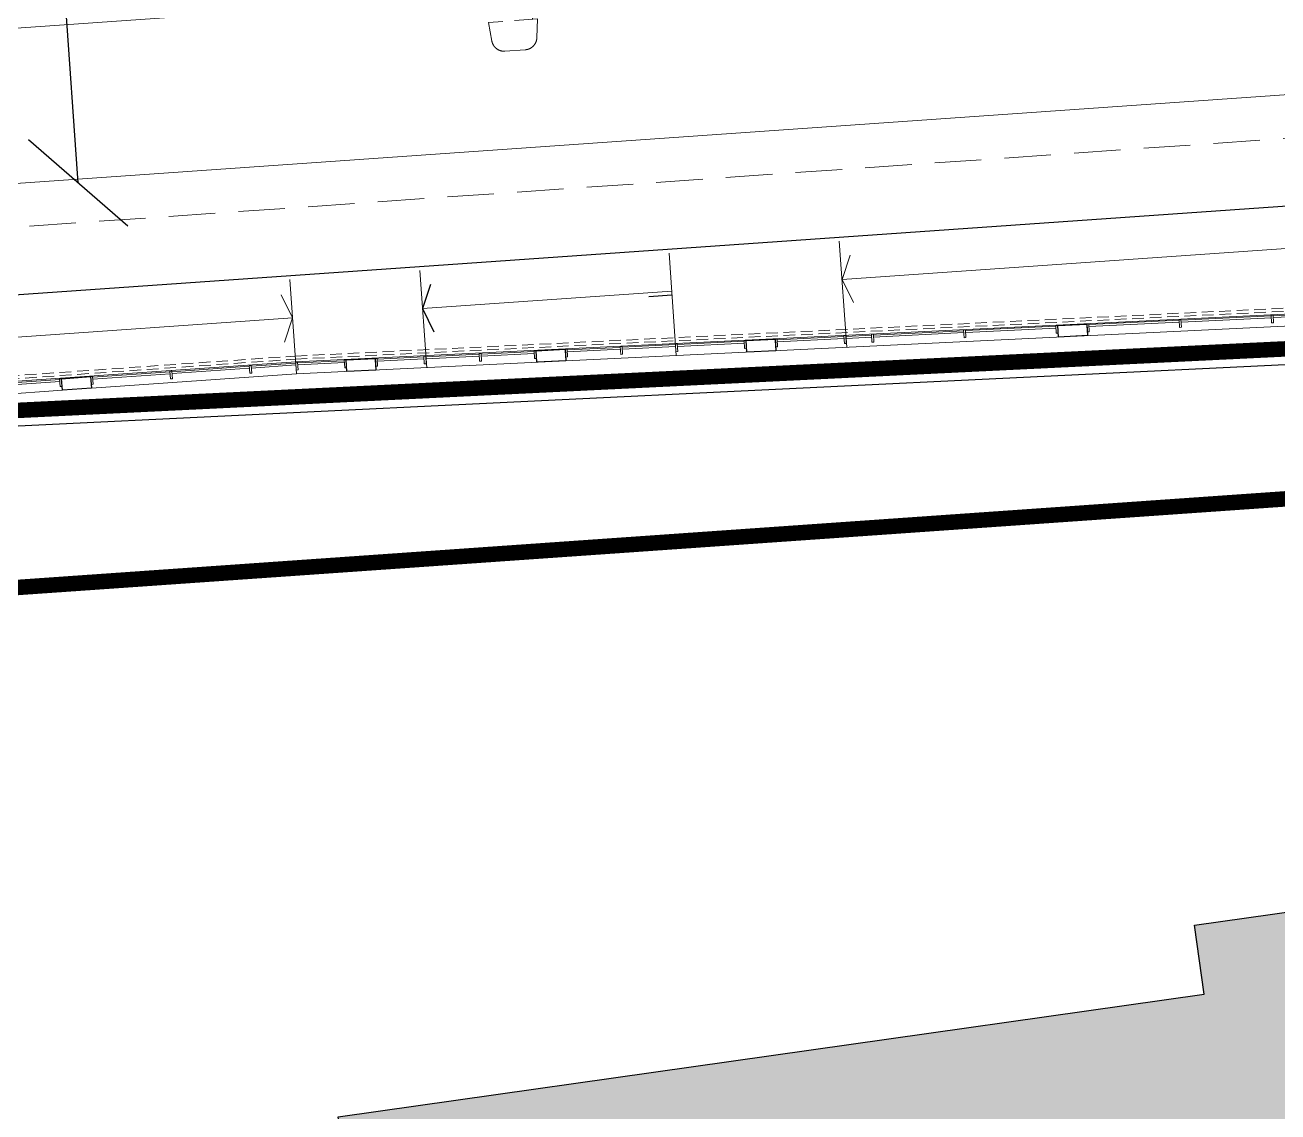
# Model space of a CAD drawing. Header units: millimetres. Extents: x 834681283 to 835686922, y 817551134 to 819407044.
# Drawn here: x 835565128 to 835581280, y 818105933 to 818119951 of the extents above; entities that cross this region are included whole.
import ezdxf
from ezdxf.xclip import XClip

# ---------------------------------------------------------------- set-up
doc = ezdxf.new("R2010")
doc.units = ezdxf.units.MM
doc.header["$LTSCALE"] = 1200
doc.header["$MEASUREMENT"] = 0
doc.header["$XCLIPFRAME"] = 0
for name, pattern in [('P01-MAGP-EVA-GREENERY$0$DOT', [0.25, 0, -0.25]), ('P01-MAGP-EVA-GREENERY$0$HIDDEN', [0.375, 0.25, -0.125]), ('P01-MAGP-EVA-GREENERY$0$HIDDEN2', [0.1875, 0.125, -0.0625]), ('P01-MAGP-P-RF$0$HIDDEN2', [0.1875, 0.125, -0.0625]), ('P01-MAGP-P-RF$0$P01-MBDR-P-B1$0$FDA(cad v 2007)$0$HIDDENX2', [0.75, 0.5, -0.25]), ('SITE BOUNDARY$0$CENTER', [2, 1.25, -0.25, 0.25, -0.25]), ('SITE BOUNDARY$0$PHANTOM', [2.5, 1.25, -0.25, 0.25, -0.25, 0.25, -0.25])]:
    doc.linetypes.add(name, pattern=pattern)
doc.layers.get('Defpoints').update_dxf_attribs({"color": 15})
for name, color, linetype in [('12027_SITE$0$AR-BLINE_AR_BS_', 6, 'Continuous'), ('12027_SITE$0$RLP061', 8, 'Continuous'), ('P01-MAGP-EVA-GREENERY$0$SURFACE CHANNEL', 8, 'Continuous'), ('SITE BOUNDARY$0$XIQU-RLP0830A', 6, 'Continuous')]:
    doc.layers.add(name, color=color, linetype=linetype)
for name, color, linetype, lineweight in [('P01-MAAN-P-EVA$0$DW-TXT', 7, 'Continuous', 13), ('P01-MAGP-EVA-GREENERY$0$AR-HATCH_AR_', 8, 'Continuous', 13), ('P01-MAGP-EVA-GREENERY$0$AR-PLANT_AR_BS_MI_', 7, 'Continuous', 25), ('P01-MAGP-EVA-GREENERY$0$AR-STAIR_AR_BS_MI_', 7, 'Continuous', 18), ('P01-MAGP-EVA-GREENERY$0$AR-WA-STEEL_AR_BS_MI_', 3, 'Continuous', 0), ('P01-MAGP-EVA-GREENERY$0$DR-FLD', 8, 'Continuous', 25), ('P01-MAGP-EVA-GREENERY$0$LI-FIT', 8, 'Continuous', 25), ('P01-MAGP-EVA-GREENERY$0$RLP340', 8, 'P01-MAGP-EVA-GREENERY$0$HIDDEN2', 5), ('P01-MAGP-P-RF$0$A-GENM', 253, 'Continuous', 13), ('P01-MAGP-P-RF$0$AR-PLANT_AR_BS_MI_', 4, 'Continuous', 25), ('P01-MAGP-P-RF$0$AR-ROOF_AR_BS_MI_', 3, 'Continuous', 18), ('SITE BOUNDARY$0$AR-SIMS_BL_400', 1, 'SITE BOUNDARY$0$PHANTOM', 140)]:
    doc.layers.add(name, color=color, linetype=linetype, lineweight=lineweight)
doc.styles.add('P01-MAAN-P-EVA$0$ARIAL', font='arial.ttf', dxfattribs={"width": 0.8})
doc.dimstyles.new('P01-MAAN-P-EVA$0$DIM-500', dxfattribs={"dimscale": 400, "dimtxt": 2, "dimasz": 1, "dimexe": 1, "dimexo": 1, "dimgap": 1, "dimtad": 1, "dimdec": 0, "dimrnd": 0.1, "dimdsep": 46, "dimtxsty": 'P01-MAAN-P-EVA$0$ARIAL', "dimblk1": 'P01-MAAN-P-EVA$0$_OBLIQUE', "dimblk2": 'P01-MAAN-P-EVA$0$_OBLIQUE', "dimsah": 1, "dimcen": 5, "dimdle": 1, "dimclrd": 8, "dimclre": 8, "dimclrt": 4, "dimadec": 3, "dimazin": 2, "dimtfac": 1, "dimtdec": 0, "dimtix": 1, "dimtmove": 2, "dimatfit": 0, "dimldrblk": 'P01-MAAN-P-EVA$0$_OBLIQUE', "dimfxl": 1, "dimtolj": 1, "dimarcsym": 0})

# ---------------------------------------------------------------- blocks, each defined once
blk = doc.blocks.new('P01-MAAN-P-EVA$0$_OBLIQUE')
at = {"color": 0, "linetype": 'ByBlock'}
blk.add_line((-0.5, -0.5), (0.5, 0.5), dxfattribs=at)
blk = doc.blocks.new('12027_SITE')
at = {"layer": '12027_SITE$0$RLP061'}
h = blk.add_hatch(color=253, dxfattribs=at)
h.dxf.hatch_style = 1
h.paths.add_polyline_path([(835266.88594, 818058.95035), (835263.18343, 818085.12928), (835274.3494, 818086.7115), (835274.22238, 818087.60049), (835280.53437, 818088.48962), (835284.25687, 818061.5188)])
at = {"layer": '12027_SITE$0$AR-BLINE_AR_BS_'}
blk.add_lwpolyline([(835266.88594, 818058.95035), (835263.18343, 818085.12928), (835274.3494, 818086.7115), (835274.22238, 818087.60049), (835280.53437, 818088.48962), (835284.25687, 818061.5188)], close=True, dxfattribs=at)
at = {"layer": 'Defpoints'}
blk.add_lwpolyline([(835304.58267, 818174.66028), (835238.73467, 818170.05694, 0.41421356), (835224.88222, 818154.12209), (835228.06927, 818108.53336, 0.41421356), (835244.00411, 818094.6809), (835289.06814, 818097.83127, 0.3152987), (835307.72761, 818112.94085), (835319.97543, 818155.65111, 0.52056715), (835304.58267, 818174.66028)], format="xyb", close=True, dxfattribs=at)
blk = doc.blocks.new('SITE BOUNDARY')
at = {"layer": 'SITE BOUNDARY$0$AR-SIMS_BL_400', "ltscale": 3, "const_width": 0.2}
blk.add_lwpolyline([(835205.968, 818187.322), (835227.402, 818191.142, 0.049194), (835256.687, 818199.396), (835258.823, 818200.232), (835285.938, 818202.051), (835285.973, 818201.416), (835309.272, 818202.672), (835309.221, 818203.614), (835336.548, 818205.448), (835336.791, 818204.998), (835338.006, 818193.445), (835338.387, 818177.043), (835337.676, 818162.317), (835336.374, 818150.707), (835335.943, 818146.535), (835335.078, 818138.01), (835334.561, 818125.55), (835334.745, 818110.371), (835335.616, 818097.309), (835212.761, 818088.72)], format="xyb", close=True, dxfattribs=at)
at = {"layer": 'SITE BOUNDARY$0$XIQU-RLP0830A', "color": 212, "linetype": 'SITE BOUNDARY$0$CENTER', "ltscale": 0.8, "true_color": 0xb300b3, "const_width": 0.2}
blk.add_lwpolyline([(835253.314, 818083.375), (835255.096, 818094.048), (835286.86, 818095.59), (835320.039, 818097.139)], dxfattribs=at)
blk = doc.blocks.new('P01-MAGP-P-RF$0$Antenna_Mobile - Antenna_Mobile-9597015-Proposed Mesh Open Calc')
at = {"layer": 'P01-MAGP-P-RF$0$A-GENM', "linetype": 'P01-MAGP-P-RF$0$HIDDEN2'}
for p, q in [((32394.6, 74952.7), (32381.4, 74831)), ((32605.6, 75024), (32474.1, 75024)), ((32698.4, 74831), (32685.1, 74952.7)), ((32381.4, 74831), (32698.4, 74831)), ((32414.9, 74831), (32414.9, 74640.5)), ((32664.9, 74640.5), (32664.9, 74831))]:
    blk.add_line(p, q, dxfattribs=at)
at = {"layer": 'P01-MAGP-P-RF$0$A-GENM'}
for p, q in [((32414.9, 74640.5), (32414.9, 74481)), ((32664.9, 74481), (32664.9, 74640.5)), ((32414.9, 74481), (32664.9, 74481))]:
    blk.add_line(p, q, dxfattribs=at)
at = {"layer": 'P01-MAGP-P-RF$0$A-GENM', "linetype": 'P01-MAGP-P-RF$0$HIDDEN2'}
for centre, start, end in [((32474.1, 74944), 90, 173.79017), ((32605.6, 74944), 6.20983, 90)]:
    blk.add_arc(centre, 80, start, end, dxfattribs=at)
at = {"layer": 'P01-MAGP-P-RF$0$A-GENM'}
for start, end in [(0, 180), (180, 0)]:
    blk.add_arc((32539.9, 74581), 50, start, end, dxfattribs=at)
blk = doc.blocks.new('P01-MAGP-P-RF')
at = {"layer": 'P01-MAGP-P-RF$0$AR-PLANT_AR_BS_MI_', "lineweight": 13}
blk.add_lwpolyline([(835319975, 818155651, 0.520567), (835304583, 818174660), (835238735, 818170057, 0.414214), (835224882, 818154122), (835228069, 818108533, 0.414214), (835244004, 818094681), (835289068, 818097831, 0.315299), (835307728, 818112941)], format="xyb", close=True, dxfattribs=at)
at = {"layer": 'P01-MAGP-P-RF$0$AR-ROOF_AR_BS_MI_', "linetype": 'P01-MAGP-P-RF$0$P01-MBDR-P-B1$0$FDA(cad v 2007)$0$HIDDENX2'}
blk.add_lwpolyline([(835319139, 818155891, 0.520567), (835304643, 818173792), (835238795, 818169189, 0.414214), (835225750, 818154183), (835228937, 818108594, 0.414214), (835243943, 818095549), (835289007, 818098699, 0.315299), (835306891, 818113181)], format="xyb", close=True, dxfattribs=at)
at = {"layer": 'P01-MAGP-P-RF$0$AR-ROOF_AR_BS_MI_'}
for points in [[(835318601, 818156045, 0.520567), (835304682, 818173234), (835238834, 818168630, 0.414214), (835226309, 818154222), (835229496, 818108633, 0.414214), (835243904, 818096107), (835288968, 818099258, 0.315299), (835306353, 818113335)], [(835316678, 818156597, 0.520567), (835304822, 818171239), (835238974, 818166635, 0.414214), (835228304, 818154361), (835231491, 818108773, 0.414214), (835243765, 818098103), (835288829, 818101253, 0.315299), (835304431, 818113886)]]:
    blk.add_lwpolyline(points, format="xyb", close=True, dxfattribs=at)
at = {"layer": 'P01-MAGP-P-RF$0$A-GENM', "xscale": 2, "yscale": 2, "zscale": 2, "rotation": 183.9989487381694}
blk.add_blockref('P01-MAGP-P-RF$0$Antenna_Mobile - Antenna_Mobile-9597015-Proposed Mesh Open Calc', (835319923, 818253103), dxfattribs=at)
blk = doc.blocks.new('P01-MAGP-EVA-GREENERY$0$ST-ARR')
at = {"color": 4}
blk.add_lwpolyline([(-306, -125), (0, 0), (306, -125)], dxfattribs=at)
blk = doc.blocks.new('P01-MAGP-EVA-GREENERY')
at = {"color": 4}
blk.add_line((835267488, 818095726), (835267189, 818095705), dxfattribs=at)
blk.add_lwpolyline([(835264376, 818095865), (835264273, 818095552), (835264419, 818095255)], dxfattribs=at)
at = {"layer": 'P01-MAGP-EVA-GREENERY$0$AR-HATCH_AR_', "color": 230}
for p, q in [((835262638, 818094851), (835262637, 818094851)), ((835262639, 818094826), (835262639, 818094826))]:
    blk.add_line(p, q, dxfattribs=at)
at = {"layer": 'P01-MAGP-EVA-GREENERY$0$AR-PLANT_AR_BS_MI_', "ltscale": 0.15}
for p, q in [((835255098, 818094049), (835286860, 818095591)), ((835255267, 818093857), (835286869, 818095391))]:
    blk.add_line(p, q, dxfattribs=at)
at = {"layer": 'P01-MAGP-EVA-GREENERY$0$AR-STAIR_AR_BS_MI_', "ltscale": 0.15}
for p, q in [((835269507, 818098398), (835269741, 818095054)), ((835267312, 818098245), (835267543, 818094948)), ((835264100, 818098020), (835264326, 818094791)), ((835262424, 818097903), (835262647, 818094710))]:
    blk.add_line(p, q, dxfattribs=at)
at = {"layer": 'P01-MAGP-EVA-GREENERY$0$AR-STAIR_AR_BS_MI_'}
for p, q in [((835289830, 818097338), (835269680, 818095930)), ((835288722, 818096128), (835262637, 818094866)), ((835288680, 818095970), (835262646, 818094710)), ((835267485, 818095776), (835264273, 818095552)), ((835276403, 818095517), (835275239, 818095461)), ((835252622, 818094737), (835262597, 818095434)), ((835274026, 818095402), (835272862, 818095346)), ((835274027, 818095377), (835272863, 818095321)), ((835275214, 818095459), (835274051, 818095403)), ((835275215, 818095434), (835274052, 818095378)), ((835276404, 818095492), (835275240, 818095436)), ((835270060, 818095210), (835269731, 818095194)), ((835271249, 818095268), (835270085, 818095211)), ((835271250, 818095243), (835270086, 818095186)), ((835272437, 818095325), (835271274, 818095269)), ((835272439, 818095300), (835271275, 818095244)), ((835266822, 818095053), (835266136, 818095020)), ((835267533, 818095088), (835266847, 818095055)), ((835267534, 818095063), (835266848, 818095030)), ((835268419, 818095131), (835267558, 818095089)), ((835268421, 818095106), (835267559, 818095064)), ((835269706, 818095193), (835268844, 818095151)), ((835269707, 818095168), (835268845, 818095126)), ((835270061, 818095185), (835269732, 818095169)), ((835263264, 818094881), (835262663, 818094852)), ((835264291, 818094931), (835263689, 818094902)), ((835264292, 818094906), (835263690, 818094877)), ((835265001, 818094965), (835264316, 818094932)), ((835265003, 818094940), (835264317, 818094907)), ((835265712, 818095000), (835265026, 818094966)), ((835265713, 818094975), (835265028, 818094941)), ((835266823, 818095028), (835266138, 818094995)), ((835252655, 818094168), (835262637, 818094866)), ((835260004, 818094525), (835262646, 818094710)), ((835260019, 818094668), (835261017, 818094737)), ((835261042, 818094739), (835262039, 818094809)), ((835262064, 818094811), (835262638, 818094851)), ((835262066, 818094786), (835262639, 818094826)), ((835263265, 818094856), (835262664, 818094827)), ((835258597, 818094568), (835259595, 818094638)), ((835258599, 818094543), (835259597, 818094613)), ((835256537, 818094283), (835259630, 818094499))]:
    blk.add_line(p, q, dxfattribs=at)
for points in [[(835260021, 818094643), (835261018, 818094713)], [(835261043, 818094714), (835262041, 818094784)]]:
    blk.add_lwpolyline(points, dxfattribs=at)
for centre in [(835262636, 818094796), (835262637, 818094781), (835262639, 818094756)]:
    blk.add_arc(centre, 70, 92.7786, 93.999, dxfattribs=at)
at = {"layer": 'P01-MAGP-EVA-GREENERY$0$AR-WA-STEEL_AR_BS_MI_', "color": 7}
for points in [[(835274030, 818095311), (835274055, 818095312), (835274050, 818095412), (835274025, 818095411)], [(835275219, 818095369), (835275244, 818095370), (835275239, 818095470), (835275214, 818095468)], [(835269710, 818095103), (835269735, 818095104), (835269730, 818095204), (835269705, 818095203)], [(835270065, 818095120), (835270090, 818095121), (835270085, 818095221), (835270060, 818095220)], [(835271253, 818095177), (835271278, 818095179), (835271273, 818095278), (835271248, 818095277)], [(835272442, 818095234), (835272467, 818095235), (835272462, 818095335), (835272437, 818095334)], [(835272841, 818095254), (835272866, 818095255), (835272862, 818095355), (835272837, 818095353)], [(835266851, 818094964), (835266827, 818094962), (835266822, 818095062), (835266847, 818095063)], [(835267562, 818094998), (835267537, 818094997), (835267532, 818095097), (835267557, 818095098)], [(835268424, 818095040), (835268449, 818095041), (835268444, 818095141), (835268419, 818095140)], [(835268823, 818095059), (835268848, 818095060), (835268843, 818095160), (835268819, 818095159)], [(835263269, 818094790), (835263294, 818094791), (835263289, 818094891), (835263264, 818094890)], [(835263668, 818094810), (835263693, 818094811), (835263688, 818094911), (835263663, 818094909)], [(835264295, 818094840), (835264320, 818094841), (835264315, 818094941), (835264290, 818094940)], [(835265006, 818094874), (835265031, 818094875), (835265026, 818094975), (835265001, 818094974)], [(835265716, 818094909), (835265741, 818094910), (835265737, 818095010), (835265712, 818095009)], [(835266116, 818094928), (835266141, 818094929), (835266136, 818095029), (835266111, 818095028)], [(835261023, 818094647), (835261048, 818094648), (835261041, 818094748), (835261016, 818094746)], [(835262045, 818094718), (835262070, 818094720), (835262063, 818094820), (835262038, 818094818)], [(835262644, 818094760), (835262669, 818094762), (835262662, 818094862), (835262637, 818094860)], [(835259601, 818094547), (835259626, 818094549), (835259619, 818094649), (835259594, 818094647)], [(835260000, 818094575), (835260025, 818094577), (835260018, 818094677), (835259993, 818094675)]]:
    blk.add_lwpolyline(points, close=True, dxfattribs=at)
at = {"layer": 'P01-MAGP-EVA-GREENERY$0$DR-FLD', "linetype": 'P01-MAGP-EVA-GREENERY$0$DOT', "const_width": 750}
for points in [[(835269561, 818097625), (835287628, 818098888)], [(835243924, 818095833), (835262478, 818097130)]]:
    blk.add_lwpolyline(points, dxfattribs=at)
at = {"layer": 'P01-MAGP-EVA-GREENERY$0$DR-FLD'}
blk.add_lwpolyline([(835262504, 818096756), (835287654, 818098514)], dxfattribs=at)
at = {"layer": 'P01-MAGP-EVA-GREENERY$0$LI-FIT'}
for points in [[(835272462, 818095335), (835272837, 818095353), (835272844, 818095204), (835272469, 818095185)], [(835268444, 818095141), (835268819, 818095159), (835268826, 818095009), (835268451, 818094991)], [(835263289, 818094891), (835263663, 818094909), (835263671, 818094760), (835263296, 818094741)], [(835265737, 818095010), (835266111, 818095028), (835266118, 818094878), (835265744, 818094860)], [(835259619, 818094649), (835259993, 818094675), (835260004, 818094525), (835259630, 818094499)]]:
    blk.add_lwpolyline(points, close=True, dxfattribs=at)
at = {"layer": 'P01-MAGP-EVA-GREENERY$0$RLP340'}
for p, q in [((835252645, 818095906), (835262524, 818096597)), ((835252647, 818095867), (835262527, 818096557)), ((835262633, 818094941), (835288763, 818096205)), ((835262635, 818094901), (835288765, 818096165)), ((835252636, 818094242), (835262631, 818094941)), ((835252639, 818094202), (835262634, 818094901))]:
    blk.add_line(p, q, dxfattribs=at)
for centre, radius, start in [((835262632, 818094870), 70, 92.7786), ((835262632, 818094870), 30, 92.7786), ((835262636, 818094871), 70, 92.7706), ((835262636, 818094871), 30, 92.7706)]:
    blk.add_arc(centre, radius, start, 93.999, dxfattribs=at)
at = {"layer": 'P01-MAGP-EVA-GREENERY$0$SURFACE CHANNEL', "linetype": 'P01-MAGP-EVA-GREENERY$0$HIDDEN'}
for p, q in [((835288974, 818099183), (835243910, 818096033)), ((835243938, 818095634), (835289002, 818098784))]:
    blk.add_line(p, q, dxfattribs=at)
at = {"layer": 'P01-MAGP-EVA-GREENERY$0$AR-STAIR_AR_BS_MI_', "xscale": -1, "rotation": 93.99894887345032}
blk.add_blockref('P01-MAGP-EVA-GREENERY$0$ST-ARR', (835269680, 818095930), dxfattribs=at)
at = {"layer": 'P01-MAGP-EVA-GREENERY$0$AR-STAIR_AR_BS_MI_', "rotation": 273.9989487419437}
blk.add_blockref('P01-MAGP-EVA-GREENERY$0$ST-ARR', (835262597, 818095434), dxfattribs=at)
blk = doc.blocks.new('P01-MAAN-P-EVA')
at = {"layer": 'P01-MAAN-P-EVA$0$DW-TXT'}
blk.add_leader([(835565813.7, 818117918.3), (835565337.4, 818124731), (835568169.1, 818124928.9)], dimstyle='P01-MAAN-P-EVA$0$DIM-500', override={"dimasz": 3}, dxfattribs=at)

msp = doc.modelspace()

# ---------------------------------------------------------------- block references
ref = msp.add_blockref('12027_SITE', (305980.4, 20741.3), dxfattribs=dict(xscale=1000, yscale=1000, zscale=1000))
XClip(ref).set_block_clipping_path([(835171.4179906907, 818003.0079180738), (835380.9419443216, 818241.1415228392)])
ref = msp.add_blockref('SITE BOUNDARY', (305980.4, 20741.3), dxfattribs=dict(xscale=1000, yscale=1000, zscale=1000))
XClip(ref).set_block_clipping_path([(835171.4179906907, 818003.0079180738), (835381.5676709538, 818003.0079180738), (835380.9419443216, 818241.1415228392), (835171.4179906907, 818241.1415228392)])
ref = msp.add_blockref('P01-MAGP-EVA-GREENERY', (305980.4, 20741.3))
XClip(ref).set_block_clipping_path([(835304579.1843739748, 818174710.1626656055), (835305796.1658229828, 818174873.3149367571), (835307662.0338196754, 818174689.8070785999), (835310520.3633885384, 818174065.1796945333), (835313081.8681743145, 818173026.5659970045), (835315581.7919986248, 818171259.1109881401), (835317651.2761323452, 818169000.3924677372), (835319046.8494220972, 818167007.0337247849), (835320133.4085228443, 818164236.8954862356), (835320669.2049217224, 818161588.3395450115), (835320843.1778568029, 818158211.3686239719), (835320023.4914252758, 818155637.3225638866), (835307775.6753731966, 818112927.0695824623), (835307486.5656324625, 818111403.7745717764), (835306472.3023188114, 818108849.5676202774), (835303557.4701333046, 818104111.4948183298), (835299124.0129835606, 818101088.6384549141), (835297415.7114913464, 818099718.8653644323), (835294427.9237889051, 818098869.5449544191), (835299696.7221286297, 818083540.2194343805), (835299696.7221286297, 818003007.9180737734), (835381567.6709537506, 818003007.9180737734), (835381567.6709537506, 818241141.5228391886), (835171417.9906907082, 818241141.5228391886), (835171417.9906907082, 818003007.9180737734), (835299646.7221286297, 818003007.9180737734), (835299646.7221286297, 818083531.8665624857), (835294380.619469285, 818098853.34912467), (835289071.624658823, 818097781.3911836147), (835244007.6001352072, 818094631.0239012241), (835243402.3726704121, 818094599.0591453314), (835242636.0318140984, 818094583.6296563148), (835241827.5000405312, 818094619.5304664373), (835240278.7908782959, 818094803.1013474464), (835238615.9808831215, 818095198.6516088247), (835236837.1062445641, 818095894.4355551004), (835235914.8181660175, 818096333.9795084), (835235308.0351868868, 818096662.1879467964), (835233986.3356232643, 818097536.8864938021), (835232722.9095510244, 818098548.7006295919), (835231238.5995907784, 818100145.3524557352), (835230243.8710234165, 818101523.0034087896), (835229459.3735334873, 818102997.1350084543), (835228749.5628561974, 818104567.9919320345), (835228038.0088664293, 818107442.8705242872), (835228019.3892208338, 818108529.8695997), (835224832.3401603699, 818154118.6039062738), (835224786.1936964989, 818154547.7584284544), (835224773.2807815075, 818155026.8918851614), (835224783.5408297777, 818155896.203827858), (835224816.960060358, 818156261.0471076965), (835224880.3945835829, 818156930.3651428223), (835224980.8038678169, 818157693.5020338297), (835225188.099565506, 818158657.4187650681), (835225368.2602261305, 818159369.9037799835), (835225838.1759520769, 818160711.976451993), (835226139.2108690739, 818161405.4137219191), (835226545.7954304218, 818162235.3437660933), (835227243.4511545897, 818163421.3939791918), (835227831.7674248219, 818164241.3849411011), (835228201.1016024351, 818164708.4587804079), (835228901.1138991117, 818165512.9794739485), (835229693.7146910429, 818166280.4427016973), (835231339.2155919075, 818167719.4297661781), (835233198.9440969229, 818168772.0604982376), (835234724.5905447006, 818169505.6878428459), (835236291.5872612, 818169941.2428172827), (835238731.1858590841, 818170106.8148210049)])
msp.add_blockref('P01-MAGP-P-RF', (305980.4, 20741.3))

# ---------------------------------------------------------------- next in the draw order: block references
msp.add_blockref('P01-MAAN-P-EVA', (0, 0))

doc.saveas('drawing.dxf')
